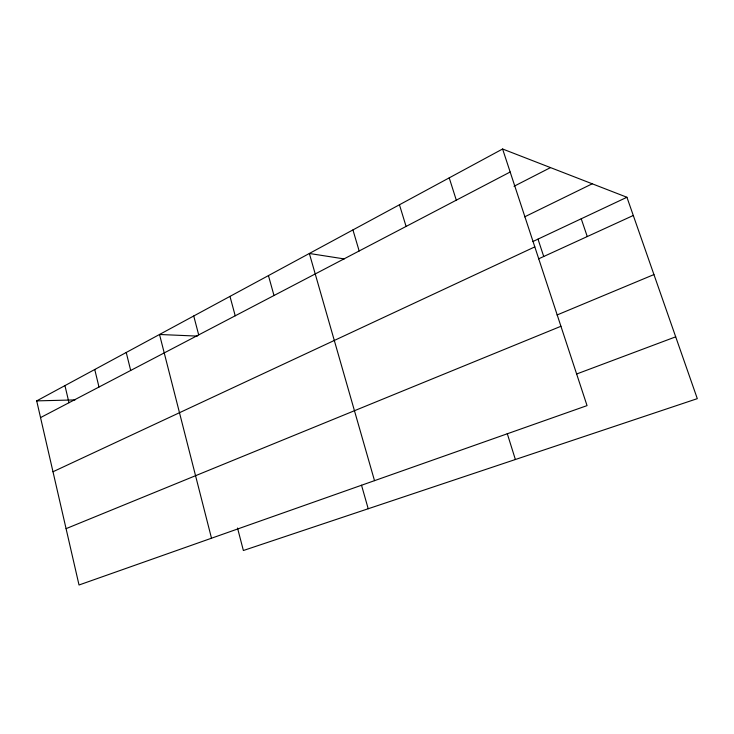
<?xml version="1.0" encoding="UTF-8"?>
<svg xmlns="http://www.w3.org/2000/svg" width="734" height="734" viewBox="0 0 734 734"><rect width="100%" height="100%" fill="white"/><g stroke="black" fill="none" stroke-linecap="round" stroke-linejoin="round"><path stroke-width="1.1" d="M502.597 149.002L587.044 405.618L79.024 584.998L36.7 400.883L502.597 149.002L626.928 197.262L697.3 398.654L243.376 550.509L237.522 528.021M40.544 417.6L510.167 172.004M514.029 186.28L550.5 167.6M524.645 216.851L592.237 183.794M532.866 241.532L626.928 197.262M52.986 471.751L534.811 246.881M538.572 258.854L633.295 215.475M557.042 314.987L653.939 274.571M66.069 528.654L560.932 326.281M576.612 374.01L675.702 336.833M36.7 400.883L75.042 399.911M197.354 336.108L159.526 334.484L211.502 538.215M344.255 258.928L309.353 253.478L374.514 480.66M581.227 218.769L587.264 236.559M537.994 239.119L543.729 256.496M449.226 177.857L456.3 200.171M507.249 433.555L515.378 459.512M399.452 204.768L406.086 226.43M352.935 229.916L359.165 250.973M361.523 485.211L368.211 508.745M268.451 275.589L273.993 295.518M229.981 296.389L235.219 315.794M193.739 315.987L198.694 334.897M126.23 352.476L130.689 370.459M94.75 369.496L98.989 387.038M64.95 385.607L68.987 402.727"/></g></svg>
